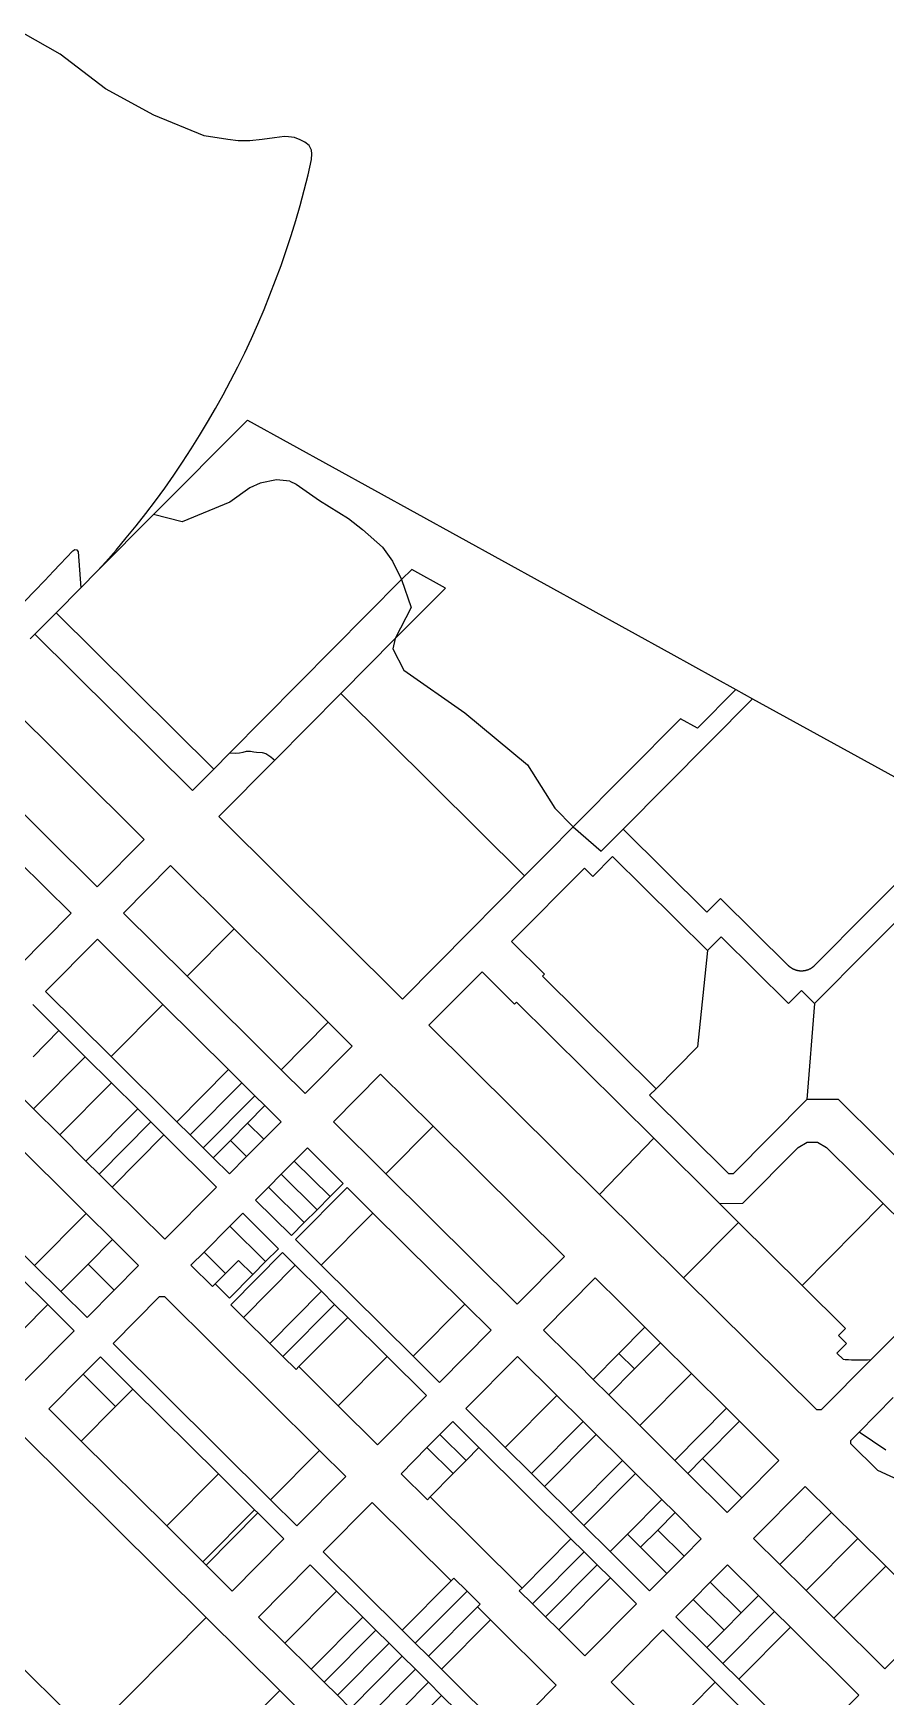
# Model space of a CAD drawing. Header units: inches. Extents: x 486468 to 494399, y 5455955 to 5460553.
# Drawn here: x 490080 to 490544, y 5459633 to 5460537 of the extents above; entities that cross this region are included whole.
import ezdxf

# ---------------------------------------------------------------- set-up
doc = ezdxf.new("R2010")
doc.units = ezdxf.units.IN
doc.header["$MEASUREMENT"] = 0
doc.layers.add('ParcelLines', color=10, linetype='Continuous')

msp = doc.modelspace()

# ---------------------------------------------------------------- linework, layer by layer
at = {"layer": 'ParcelLines', "color": 1}
for p, q in [((490145.845, 5460275.857), (490196.838, 5460327.165)), ((490196.838, 5460327.165), (490427.007, 5460200.116)), ((490203.753, 5460292.825), (490198.141, 5460290.319)), ((490212.564, 5460294.692), (490203.753, 5460292.825)), ((490219.906, 5460293.919), (490212.564, 5460294.692)), ((490219.906, 5460293.919), (490223.252, 5460292.366)), ((490223.252, 5460292.366), (490236.014, 5460283.473)), ((490198.141, 5460290.319), (490187.306, 5460282.493)), ((490236.014, 5460283.473), (490251.678, 5460273.526)), ((490145.845, 5460275.857), (490115.35, 5460245.072)), ((490161.295, 5460271.841), (490145.845, 5460275.857)), ((490187.306, 5460282.493), (490161.295, 5460271.841)), ((490251.678, 5460273.526), (490259.288, 5460267.568)), ((490259.288, 5460267.568), (490270.214, 5460258.015)), ((490270.214, 5460258.015), (490275.662, 5460250.445)), ((490275.662, 5460250.445), (490280.594, 5460240.439)), ((490115.35, 5460245.072), (490106.235, 5460235.871)), ((490280.594, 5460240.439), (490187.209, 5460146.169)), ((490286.237, 5460245.964), (490280.594, 5460240.439)), ((490280.594, 5460240.439), (490285.792, 5460225.148)), ((490304.487, 5460235.814), (490286.237, 5460245.964)), ((490106.235, 5460235.871), (490092.84, 5460222.349)), ((490277.171, 5460208.41), (490304.487, 5460235.814)), ((490081.298, 5460210.697), (490092.84, 5460222.349)), ((490092.84, 5460222.349), (490178.467, 5460137.344)), ((490285.792, 5460225.148), (490277.171, 5460208.41)), ((490081.298, 5460210.697), (490078.725, 5460208.099)), ((490166.925, 5460125.691), (490081.298, 5460210.697)), ((490247.546, 5460178.505), (490277.171, 5460208.41)), ((490277.171, 5460208.41), (490275.8, 5460202.777)), ((490275.8, 5460202.777), (490281.843, 5460191.073)), ((490427.007, 5460200.116), (490462.237, 5460180.668)), ((490281.843, 5460191.073), (490314.952, 5460167.918)), ((490062.238, 5460177.011), (490140.685, 5460099.057)), ((490211.647, 5460142.265), (490247.546, 5460178.505)), ((490247.546, 5460178.505), (490347.484, 5460079.299)), ((490471.387, 5460175.618), (490401.082, 5460104.649)), ((490462.237, 5460180.668), (490441.387, 5460159.615)), ((490462.237, 5460180.668), (490471.387, 5460175.618)), ((490471.387, 5460175.618), (490572.173, 5460120.121)), ((490314.952, 5460167.918), (490349.073, 5460139.708)), ((490432.237, 5460164.665), (490373.879, 5460105.944)), ((490441.387, 5460159.615), (490432.237, 5460164.665)), ((490036.639, 5460151.16), (490115.086, 5460073.257)), ((490187.209, 5460146.169), (490178.467, 5460137.344)), ((490181.199, 5460111.529), (490211.647, 5460142.265)), ((490349.073, 5460139.708), (490363.957, 5460116.041)), ((490178.467, 5460137.344), (490166.925, 5460125.691)), ((490281.136, 5460012.322), (490181.199, 5460111.529)), ((490363.957, 5460116.041), (490373.879, 5460105.944)), ((490373.879, 5460105.944), (490389.05, 5460092.679)), ((490401.082, 5460104.649), (490389.05, 5460092.679)), ((490401.082, 5460104.649), (490446.531, 5460059.533)), ((490115.086, 5460073.257), (490140.685, 5460099.057)), ((490505.05, 5460030.48), (490568.238, 5460094.267)), ((490072.417, 5460087.278), (490100.936, 5460058.956)), ((490129.385, 5460059.056), (490154.935, 5460084.906)), ((490154.935, 5460084.906), (490189.553, 5460050.548)), ((490384.517, 5460078.979), (490395.28, 5460089.844)), ((490395.28, 5460089.844), (490446.878, 5460038.624)), ((490505.111, 5460009.839), (490584.64, 5460090.123)), ((490347.484, 5460079.299), (490318.018, 5460049.553)), ((490379.96, 5460083.503), (490340.422, 5460043.591)), ((490384.517, 5460078.979), (490379.96, 5460083.503)), ((490446.531, 5460059.533), (490453.999, 5460067.056)), ((490453.999, 5460067.056), (490490.901, 5460030.419)), ((490100.936, 5460058.956), (490072.886, 5460030.606)), ((490129.385, 5460059.056), (490163.968, 5460024.699)), ((490189.553, 5460050.548), (490163.968, 5460024.699)), ((490189.553, 5460050.548), (490240.782, 5459999.704)), ((490318.018, 5460049.553), (490281.136, 5460012.322)), ((490115.235, 5460044.806), (490087.136, 5460016.455)), ((490150.904, 5460009.374), (490115.235, 5460044.806)), ((490340.422, 5460043.591), (490358.25, 5460025.893)), ((490446.878, 5460038.624), (490454.346, 5460046.147)), ((490454.346, 5460046.147), (490490.957, 5460009.8)), ((490446.878, 5460038.624), (490441.441, 5459986.246)), ((490163.968, 5460024.699), (490215.141, 5459973.863)), ((490324.328, 5460027.173), (490295.483, 5459998.056)), ((490324.328, 5460027.173), (490342.07, 5460009.56)), ((490358.25, 5460025.893), (490357.195, 5460024.827)), ((490357.195, 5460024.827), (490418.939, 5459963.535)), ((490087.136, 5460016.455), (490122.825, 5459980.993)), ((490490.957, 5460009.8), (490498.002, 5460016.897)), ((490498.002, 5460016.897), (490505.111, 5460009.839)), ((490080.086, 5460009.305), (490094.356, 5459995.124)), ((490122.825, 5459980.993), (490150.904, 5460009.374)), ((490186.592, 5459973.912), (490150.904, 5460009.374)), ((490342.07, 5460009.56), (490343.125, 5460010.625)), ((490343.125, 5460010.625), (490417.682, 5459936.612)), ((490505.111, 5460009.839), (490500.937, 5459957.639)), ((490080.296, 5459980.944), (490094.356, 5459995.124)), ((490094.356, 5459995.124), (490108.595, 5459980.964)), ((490240.782, 5459999.704), (490215.141, 5459973.863)), ((490240.782, 5459999.704), (490253.832, 5459986.754)), ((490295.483, 5459998.056), (490388.184, 5459906.032)), ((490228.231, 5459960.853), (490253.832, 5459986.754)), ((490418.939, 5459963.535), (490441.441, 5459986.246)), ((490108.595, 5459980.964), (490080.526, 5459952.583)), ((490108.595, 5459980.964), (490122.885, 5459966.753)), ((490122.825, 5459980.993), (490158.493, 5459945.562)), ((490080.526, 5459952.583), (490066.256, 5459966.774)), ((490094.785, 5459938.403), (490122.885, 5459966.753)), ((490122.885, 5459966.753), (490137.154, 5459952.572)), ((490186.592, 5459973.912), (490158.493, 5459945.562)), ((490165.643, 5459938.461), (490193.741, 5459966.812)), ((490193.741, 5459966.812), (490186.592, 5459973.912)), ((490200.861, 5459959.731), (490193.741, 5459966.812)), ((490215.141, 5459973.863), (490228.231, 5459960.853)), ((490243.531, 5459945.603), (490269.132, 5459971.504)), ((490269.132, 5459971.504), (490297.682, 5459943.154)), ((490200.861, 5459959.731), (490172.782, 5459931.351)), ((490206.281, 5459954.351), (490200.861, 5459959.731)), ((490415.421, 5459959.984), (490418.939, 5459963.535)), ((490415.421, 5459959.984), (490458.358, 5459917.361)), ((490500.937, 5459957.639), (490461.082, 5459917.407)), ((490518.037, 5459957.702), (490500.937, 5459957.639)), ((490518.037, 5459957.702), (490599.792, 5459876.544)), ((490094.785, 5459938.403), (490080.526, 5459952.583)), ((490137.154, 5459952.572), (490109.054, 5459924.222)), ((490137.154, 5459952.572), (490144.274, 5459945.492)), ((490196.902, 5459944.881), (490206.281, 5459954.351)), ((490215.131, 5459945.552), (490206.281, 5459954.351)), ((490116.174, 5459917.142), (490144.274, 5459945.492)), ((490144.274, 5459945.492), (490151.423, 5459938.392)), ((490158.493, 5459945.562), (490165.643, 5459938.461)), ((490187.542, 5459935.441), (490196.902, 5459944.881)), ((490196.902, 5459944.881), (490205.772, 5459936.111)), ((490205.772, 5459936.111), (490215.131, 5459945.552)), ((490272.061, 5459917.283), (490243.531, 5459945.603)), ((490272.061, 5459917.283), (490297.682, 5459943.154)), ((490297.682, 5459943.154), (490369.07, 5459872.32)), ((490109.174, 5459895.741), (490066.376, 5459938.293)), ((490109.054, 5459924.222), (490094.785, 5459938.403)), ((490151.423, 5459938.392), (490123.324, 5459910.041)), ((490151.423, 5459938.392), (490179.932, 5459910.05)), ((490165.643, 5459938.461), (490172.782, 5459931.351)), ((490172.782, 5459931.351), (490178.182, 5459926.001)), ((490178.182, 5459926.001), (490187.542, 5459935.441)), ((490196.392, 5459926.64), (490187.542, 5459935.441)), ((490196.392, 5459926.64), (490205.772, 5459936.111)), ((490229.381, 5459931.352), (490222.291, 5459924.191)), ((490248.831, 5459912.002), (490229.381, 5459931.352)), ((490388.184, 5459906.032), (490417.682, 5459936.612)), ((490417.682, 5459936.612), (490453.352, 5459901.201)), ((490466.153, 5459901.247), (490496.169, 5459931.548)), ((490496.169, 5459931.548), (490501.106, 5459934.4)), ((490501.106, 5459934.4), (490506.758, 5459934.425)), ((490506.758, 5459934.425), (490511.656, 5459931.64)), ((490511.656, 5459931.64), (490542.375, 5459901.145)), ((490116.174, 5459917.142), (490109.054, 5459924.222)), ((490178.182, 5459926.001), (490187.032, 5459917.2)), ((490187.032, 5459917.2), (490196.392, 5459926.64)), ((490222.291, 5459924.191), (490215.221, 5459917.06)), ((490241.761, 5459904.871), (490222.291, 5459924.191)), ((490123.324, 5459910.041), (490116.174, 5459917.142)), ((490215.221, 5459917.06), (490208.251, 5459910.03)), ((490215.221, 5459917.06), (490234.681, 5459897.751)), ((490343.431, 5459846.453), (490272.061, 5459917.283)), ((490458.358, 5459917.361), (490461.082, 5459917.407)), ((490038.286, 5459909.953), (490081.084, 5459867.451)), ((490151.832, 5459881.7), (490123.324, 5459910.041)), ((490179.932, 5459910.05), (490151.832, 5459881.7)), ((490208.251, 5459910.03), (490201.281, 5459902.999)), ((490227.711, 5459890.719), (490208.251, 5459910.03)), ((490222.93, 5459881.549), (490250.981, 5459909.852)), ((490234.681, 5459897.751), (490241.761, 5459904.871)), ((490241.761, 5459904.871), (490248.831, 5459912.002)), ((490250.981, 5459909.852), (490265.03, 5459895.902)), ((490388.184, 5459906.032), (490433.888, 5459860.663)), ((490081.084, 5459867.451), (490109.174, 5459895.741)), ((490123.413, 5459881.58), (490109.174, 5459895.741)), ((490187.251, 5459888.829), (490194.231, 5459895.849)), ((490194.231, 5459895.849), (490213.68, 5459876.549)), ((490201.281, 5459902.999), (490220.731, 5459883.699)), ((490227.711, 5459890.719), (490234.681, 5459897.751)), ((490265.03, 5459895.902), (490236.98, 5459867.6)), ((490265.03, 5459895.902), (490315.002, 5459846.322)), ((490453.352, 5459901.201), (490466.153, 5459901.247)), ((490453.352, 5459901.201), (490463.753, 5459890.876)), ((490498.317, 5459856.567), (490542.375, 5459901.145)), ((490542.375, 5459901.145), (490581.408, 5459862.397)), ((490173.231, 5459874.699), (490187.251, 5459888.829)), ((490187.251, 5459888.829), (490206.71, 5459869.518)), ((490220.731, 5459883.699), (490227.711, 5459890.719)), ((490433.888, 5459860.663), (490463.753, 5459890.876)), ((490463.753, 5459890.876), (490498.317, 5459856.567)), ((490123.413, 5459881.58), (490110.153, 5459868.18)), ((490137.682, 5459867.4), (490123.413, 5459881.58)), ((490213.68, 5459876.549), (490206.71, 5459869.518)), ((490236.98, 5459867.6), (490222.93, 5459881.549)), ((490081.084, 5459867.451), (490095.384, 5459853.25)), ((490110.153, 5459868.18), (490095.384, 5459853.25)), ((490124.413, 5459854.02), (490110.153, 5459868.18)), ((490124.413, 5459854.02), (490137.682, 5459867.4)), ((490166.131, 5459867.549), (490173.231, 5459874.699)), ((490177.811, 5459855.929), (490166.131, 5459867.549)), ((490184.901, 5459863.069), (490173.231, 5459874.699)), ((490191.981, 5459870.199), (490184.901, 5459863.069)), ((490215.83, 5459874.399), (490187.781, 5459846.049)), ((490199.74, 5459862.488), (490191.981, 5459870.199)), ((490222.76, 5459867.53), (490194.681, 5459839.198)), ((490206.71, 5459869.518), (490199.74, 5459862.488)), ((490222.76, 5459867.53), (490215.83, 5459874.399)), ((490237.041, 5459853.36), (490222.76, 5459867.53)), ((490286.951, 5459818.021), (490236.98, 5459867.6)), ((490369.07, 5459872.32), (490343.431, 5459846.453)), ((490088.284, 5459846.15), (490074.035, 5459860.301)), ((490184.901, 5459863.069), (490179.314, 5459857.443)), ((490199.74, 5459862.488), (490187.082, 5459849.715)), ((490357.731, 5459832.303), (490385.832, 5459860.654)), ((490433.888, 5459860.663), (490506.064, 5459789.016)), ((490581.408, 5459862.397), (490535.666, 5459816.116)), ((490095.384, 5459853.25), (490109.634, 5459839.1)), ((490109.634, 5459839.1), (490124.413, 5459854.02)), ((490123.807, 5459825.023), (490149.071, 5459850.52)), ((490149.071, 5459850.52), (490151.708, 5459850.531)), ((490236.025, 5459766.86), (490151.708, 5459850.531)), ((490177.811, 5459855.929), (490179.314, 5459857.443)), ((490187.082, 5459849.715), (490179.314, 5459857.443)), ((490208.96, 5459825.019), (490237.041, 5459853.36)), ((490244.161, 5459846.28), (490237.041, 5459853.36)), ((490498.317, 5459856.567), (490521.899, 5459833.158)), ((490060.236, 5459817.801), (490088.284, 5459846.15)), ((490102.584, 5459831.95), (490088.284, 5459846.15)), ((490187.781, 5459846.049), (490194.681, 5459839.198)), ((490244.161, 5459846.28), (490216.08, 5459817.949)), ((490251.321, 5459839.19), (490244.161, 5459846.28)), ((490286.951, 5459818.021), (490315.002, 5459846.322)), ((490315.002, 5459846.322), (490329.282, 5459832.152)), ((490074.485, 5459803.651), (490102.584, 5459831.95)), ((490194.681, 5459839.198), (490208.96, 5459825.019)), ((490224.73, 5459812.399), (490251.321, 5459839.19)), ((490272.721, 5459817.941), (490251.321, 5459839.19)), ((490329.282, 5459832.152), (490301.232, 5459803.851)), ((490398.682, 5459819.504), (490412.852, 5459833.825)), ((490412.852, 5459833.825), (490421.302, 5459825.425)), ((490521.899, 5459833.158), (490518.124, 5459829.356)), ((490123.807, 5459825.023), (490209.416, 5459740.035)), ((490208.96, 5459825.019), (490216.08, 5459817.949)), ((490421.302, 5459825.425), (490407.132, 5459811.154)), ((490421.302, 5459825.425), (490438.163, 5459808.685)), ((490522.453, 5459825.058), (490517.212, 5459819.779)), ((490518.124, 5459829.356), (490522.453, 5459825.058)), ((490116.883, 5459817.8), (490107.454, 5459808.28)), ((490134.593, 5459800.209), (490116.883, 5459817.8)), ((490216.08, 5459817.949), (490223.23, 5459810.849)), ((490272.721, 5459817.941), (490246.171, 5459791.14)), ((490294.131, 5459796.701), (490272.721, 5459817.941)), ((490301.232, 5459803.851), (490286.951, 5459818.021)), ((490315.482, 5459789.702), (490343.582, 5459818.003)), ((490343.582, 5459818.003), (490364.983, 5459796.753)), ((490384.783, 5459805.454), (490398.682, 5459819.504)), ((490407.132, 5459811.154), (490398.682, 5459819.504)), ((490535.666, 5459816.116), (490508.89, 5459789.029)), ((490517.212, 5459819.779), (490520.804, 5459816.213)), ((490107.454, 5459808.28), (490088.785, 5459789.45)), ((490107.454, 5459808.28), (490125.153, 5459790.679)), ((490223.23, 5459810.849), (490224.73, 5459812.399)), ((490224.73, 5459812.399), (490246.171, 5459791.14)), ((490393.183, 5459797.104), (490384.783, 5459805.454)), ((490407.132, 5459811.154), (490393.183, 5459797.104)), ((490410.063, 5459780.334), (490438.163, 5459808.685)), ((490438.163, 5459808.685), (490457.183, 5459789.805)), ((490134.593, 5459800.209), (490125.153, 5459790.679)), ((490181.032, 5459754.099), (490134.593, 5459800.209)), ((490267.581, 5459769.9), (490294.131, 5459796.701)), ((490336.922, 5459768.442), (490364.983, 5459796.753)), ((490364.983, 5459796.753), (490379.263, 5459782.583)), ((490410.063, 5459780.334), (490393.183, 5459797.104)), ((490529.254, 5459776.787), (490547.864, 5459795.578)), ((490088.785, 5459789.45), (490106.494, 5459771.86)), ((490125.153, 5459790.679), (490106.494, 5459771.86)), ((490246.171, 5459791.14), (490267.581, 5459769.9)), ((490336.922, 5459768.442), (490315.482, 5459789.702)), ((490457.183, 5459789.805), (490429.083, 5459761.454)), ((490457.183, 5459789.805), (490464.333, 5459782.705)), ((490506.064, 5459789.016), (490508.89, 5459789.029)), ((490308.432, 5459782.551), (490301.392, 5459775.441)), ((490322.682, 5459768.402), (490308.432, 5459782.551)), ((490351.202, 5459754.272), (490379.263, 5459782.583)), ((490379.263, 5459782.583), (490386.393, 5459775.513)), ((490429.083, 5459761.454), (490410.063, 5459780.334)), ((490444.173, 5459762.365), (490464.333, 5459782.705)), ((490464.333, 5459782.705), (490485.733, 5459761.456)), ((490524.534, 5459772.017), (490529.254, 5459776.787)), ((490543.784, 5459766.907), (490529.254, 5459776.787)), ((490174.452, 5459676.069), (490074.635, 5459775.2)), ((490106.494, 5459771.86), (490152.933, 5459725.75)), ((490294.392, 5459768.391), (490280.331, 5459754.201)), ((490301.392, 5459775.441), (490294.392, 5459768.391)), ((490308.652, 5459754.221), (490294.392, 5459768.391)), ((490301.392, 5459775.441), (490315.672, 5459761.311)), ((490315.672, 5459761.311), (490322.682, 5459768.402)), ((490322.682, 5459768.402), (490372.643, 5459718.823)), ((490351.202, 5459754.272), (490336.922, 5459768.442)), ((490386.393, 5459775.513), (490358.332, 5459747.202)), ((490386.393, 5459775.513), (490400.673, 5459761.344)), ((490524.534, 5459772.017), (490524.544, 5459770.607)), ((490539.434, 5459755.907), (490524.544, 5459770.607)), ((490209.416, 5459740.035), (490236.025, 5459766.86)), ((490250.338, 5459752.657), (490236.025, 5459766.86)), ((490308.652, 5459754.221), (490315.672, 5459761.311)), ((490372.613, 5459733.033), (490400.673, 5459761.344)), ((490400.673, 5459761.344), (490407.823, 5459754.244)), ((490436.232, 5459754.355), (490429.083, 5459761.454)), ((490436.232, 5459754.355), (490444.173, 5459762.365)), ((490465.573, 5459741.115), (490444.173, 5459762.365)), ((490485.733, 5459761.456), (490465.573, 5459741.115)), ((490152.933, 5459725.75), (490181.032, 5459754.099)), ((490200.671, 5459734.589), (490181.032, 5459754.099)), ((490223.744, 5459725.811), (490250.338, 5459752.657)), ((490280.331, 5459754.201), (490294.622, 5459740.041)), ((490296.152, 5459741.561), (490308.652, 5459754.221)), ((490358.332, 5459747.202), (490351.202, 5459754.272)), ((490407.823, 5459754.244), (490379.743, 5459725.963)), ((490407.823, 5459754.244), (490422.073, 5459740.094)), ((490457.633, 5459733.105), (490436.232, 5459754.355)), ((490557.284, 5459747.858), (490539.434, 5459755.907)), ((490294.622, 5459740.041), (490296.152, 5459741.561)), ((490296.152, 5459741.561), (490346.092, 5459692.022)), ((490358.332, 5459747.202), (490372.613, 5459733.033)), ((490465.573, 5459741.115), (490457.633, 5459733.105)), ((490471.883, 5459718.955), (490500.033, 5459747.306)), ((490500.033, 5459747.306), (490514.303, 5459733.136)), ((490200.671, 5459734.589), (490172.572, 5459706.239)), ((490174.332, 5459704.499), (490202.431, 5459732.849)), ((490202.431, 5459732.849), (490200.671, 5459734.589)), ((490216.681, 5459718.699), (490202.431, 5459732.849)), ((490209.416, 5459740.035), (490223.744, 5459725.811)), ((490264.63, 5459738.485), (490238.031, 5459711.649)), ((490264.63, 5459738.485), (490307.524, 5459695.93)), ((490379.743, 5459725.963), (490372.613, 5459733.033)), ((490403.363, 5459721.223), (490422.073, 5459740.094)), ((490429.233, 5459733.004), (490419.853, 5459723.574)), ((490422.073, 5459740.094), (490429.233, 5459733.004)), ((490429.233, 5459733.004), (490443.483, 5459718.854)), ((490486.183, 5459704.755), (490514.303, 5459733.136)), ((490514.303, 5459733.136), (490528.584, 5459718.957)), ((490152.933, 5459725.75), (490172.572, 5459706.239)), ((490394.023, 5459711.793), (490379.743, 5459725.963)), ((490419.853, 5459723.574), (490410.483, 5459714.154)), ((490434.123, 5459709.414), (490419.853, 5459723.574)), ((490188.582, 5459690.349), (490216.681, 5459718.699)), ((490346.092, 5459692.022), (490372.643, 5459718.823)), ((490379.793, 5459711.723), (490372.643, 5459718.823)), ((490394.023, 5459711.793), (490403.363, 5459721.223)), ((490403.363, 5459721.223), (490410.483, 5459714.154)), ((490443.483, 5459718.854), (490434.123, 5459709.414)), ((490486.183, 5459704.755), (490471.883, 5459718.955)), ((490528.584, 5459718.957), (490500.433, 5459690.606)), ((490528.584, 5459718.957), (490543.734, 5459703.907)), ((490011.39, 5459711.401), (490111.197, 5459612.26)), ((490172.572, 5459706.239), (490174.332, 5459704.499)), ((490174.332, 5459704.499), (490188.582, 5459690.349)), ((490202.881, 5459676.198), (490230.981, 5459704.549)), ((490230.981, 5459704.549), (490245.251, 5459690.379)), ((490238.031, 5459711.649), (490280.922, 5459669.09)), ((490379.793, 5459711.723), (490351.732, 5459683.402)), ((490358.892, 5459676.312), (490386.923, 5459704.643)), ((490386.923, 5459704.643), (490379.793, 5459711.723)), ((490394.083, 5459697.553), (490386.923, 5459704.643)), ((490415.433, 5459690.553), (490394.023, 5459711.793)), ((490434.123, 5459709.414), (490424.763, 5459699.974)), ((490448.374, 5459695.214), (490457.734, 5459704.655)), ((490457.734, 5459704.655), (490474.604, 5459687.925)), ((490500.433, 5459690.606), (490486.183, 5459704.755)), ((490307.524, 5459695.93), (490280.922, 5459669.09)), ((490309.022, 5459697.441), (490307.524, 5459695.93)), ((490316.172, 5459690.341), (490309.022, 5459697.441)), ((490394.083, 5459697.553), (490365.993, 5459669.262)), ((490408.333, 5459683.403), (490394.083, 5459697.553)), ((490424.763, 5459699.974), (490415.433, 5459690.553)), ((490439.043, 5459685.794), (490448.374, 5459695.214)), ((490465.224, 5459678.465), (490448.374, 5459695.214)), ((490515.583, 5459675.556), (490543.734, 5459703.907)), ((490543.734, 5459703.907), (490571.434, 5459676.407)), ((490245.251, 5459690.379), (490217.151, 5459662.028)), ((490245.251, 5459690.379), (490259.551, 5459676.18)), ((490288.072, 5459661.99), (490316.172, 5459690.341)), ((490323.332, 5459683.251), (490316.172, 5459690.341)), ((490344.582, 5459690.502), (490346.092, 5459692.022)), ((490344.582, 5459690.502), (490351.732, 5459683.402)), ((490474.604, 5459687.925), (490465.224, 5459678.465)), ((490474.604, 5459687.925), (490483.284, 5459679.305)), ((490515.583, 5459675.556), (490500.433, 5459690.606)), ((490321.828, 5459681.739), (490295.172, 5459654.94)), ((490323.332, 5459683.251), (490321.828, 5459681.739)), ((490328.982, 5459674.651), (490321.828, 5459681.739)), ((490351.732, 5459683.402), (490358.892, 5459676.312)), ((490380.283, 5459655.102), (490408.333, 5459683.403)), ((490429.683, 5459676.354), (490439.043, 5459685.794)), ((490439.043, 5459685.794), (490455.894, 5459669.044)), ((490455.193, 5459651.014), (490483.284, 5459679.305)), ((490465.224, 5459678.465), (490455.894, 5459669.044)), ((490483.284, 5459679.305), (490491.914, 5459670.735)), ((490174.452, 5459676.069), (490111.197, 5459612.26)), ((490214.491, 5459636.308), (490174.452, 5459676.069)), ((490217.151, 5459662.028), (490202.881, 5459676.198)), ((490231.431, 5459647.849), (490259.551, 5459676.18)), ((490266.681, 5459669.1), (490238.581, 5459640.749)), ((490259.551, 5459676.18), (490266.681, 5459669.1)), ((490266.681, 5459669.1), (490273.832, 5459662)), ((490280.922, 5459669.09), (490288.072, 5459661.99)), ((490328.982, 5459674.651), (490302.322, 5459647.84)), ((490364.683, 5459639.202), (490328.982, 5459674.651)), ((490358.892, 5459676.312), (490365.993, 5459669.262)), ((490365.993, 5459669.262), (490380.283, 5459655.102)), ((490422.583, 5459669.203), (490394.533, 5459640.903)), ((490451.133, 5459640.854), (490422.583, 5459669.203)), ((490446.543, 5459659.614), (490429.683, 5459676.354)), ((490455.894, 5459669.044), (490446.543, 5459659.614)), ((490491.914, 5459670.735), (490463.854, 5459642.424)), ((490491.914, 5459670.735), (490529.133, 5459633.806)), ((490543.283, 5459648.056), (490515.583, 5459675.556)), ((490571.434, 5459676.407), (490543.283, 5459648.056)), ((490231.431, 5459647.849), (490217.151, 5459662.028)), ((490245.701, 5459633.679), (490273.832, 5459662)), ((490273.832, 5459662), (490280.982, 5459654.9)), ((490288.072, 5459661.99), (490295.172, 5459654.94)), ((490455.193, 5459651.014), (490446.543, 5459659.614)), ((490280.982, 5459654.9), (490252.831, 5459626.599)), ((490280.982, 5459654.9), (490288.102, 5459647.83)), ((490295.172, 5459654.94), (490302.322, 5459647.84)), ((490463.854, 5459642.424), (490455.193, 5459651.014)), ((490238.581, 5459640.749), (490231.431, 5459647.849)), ((490259.981, 5459619.499), (490288.102, 5459647.83)), ((490288.102, 5459647.83), (490295.232, 5459640.75)), ((490302.322, 5459647.84), (490338.032, 5459612.401)), ((490394.533, 5459640.903), (490423.083, 5459612.553)), ((490451.133, 5459640.854), (490424.566, 5459614.086)), ((490479.664, 5459612.524), (490451.133, 5459640.854)), ((490501.034, 5459605.505), (490463.854, 5459642.424)), ((490151.105, 5459572.619), (490214.491, 5459636.308)), ((490240.631, 5459610.349), (490214.491, 5459636.308)), ((490245.701, 5459633.679), (490238.581, 5459640.749)), ((490252.831, 5459626.599), (490245.701, 5459633.679)), ((490295.232, 5459640.75), (490267.132, 5459612.399)), ((490274.252, 5459605.329), (490302.382, 5459633.65)), ((490295.232, 5459640.75), (490302.382, 5459633.65)), ((490302.382, 5459633.65), (490311.042, 5459625.06)), ((490338.032, 5459612.401), (490364.683, 5459639.202)), ((490529.133, 5459633.806), (490501.034, 5459605.505))]:
    msp.add_line(p, q, dxfattribs=at)
for points in [[(490115.35, 5460245.072), (490119.792, 5460250.009), (490125.421, 5460256.464), (490130.936, 5460263.016), (490136.336, 5460269.664), (490141.619, 5460276.404), (490146.784, 5460283.235), (490151.828, 5460290.155), (490156.75, 5460297.163), (490161.55, 5460304.255), (490166.226, 5460311.431), (490170.776, 5460318.686), (490175.198, 5460326.02), (490179.491, 5460333.429), (490183.655, 5460340.913), (490187.688, 5460348.468), (490191.587, 5460356.093), (490195.355, 5460363.784), (490198.986, 5460371.54), (490202.482, 5460379.358), (490205.84, 5460387.236), (490209.061, 5460395.171), (490212.143, 5460403.161), (490215.084, 5460411.204), (490217.886, 5460419.298), (490220.546, 5460427.438), (490223.062, 5460435.624), (490225.436, 5460443.853), (490227.665, 5460452.122), (490229.751, 5460460.428), (490231.691, 5460468.77), (490231.909, 5460471.921), (490231.564, 5460473.988), (490230.357, 5460476.4), (490227.945, 5460478.238), (490225.419, 5460479.559), (490222.433, 5460480.707), (490219.102, 5460481.224), (490216.917, 5460481.3), (490211.466, 5460480.601), (490204.757, 5460479.623), (490198.048, 5460479.064), (490191.758, 5460479.064), (490186.168, 5460479.623), (490173.291, 5460481.77), (490145.962, 5460492.861), (490119.592, 5460507.171), (490094.952, 5460526.172), (490074.892, 5460537.473)], [(490066.889, 5460219.812), (490075.959, 5460228.832), (490081.039, 5460234.062), (490086.599, 5460239.912), (490091.489, 5460245.062), (490095.039, 5460248.792), (490101.989, 5460256.063)], [(490101.989, 5460256.063), (490103.039, 5460256.763), (490104.139, 5460256.663), (490104.739, 5460255.513), (490106.235, 5460235.871)], [(490187.209, 5460146.169), (490190.188, 5460145.926), (490192.423, 5460146.145), (490194.57, 5460146.539), (490196.367, 5460147.021), (490198.426, 5460147.065), (490200.267, 5460146.802), (490201.776, 5460146.588), (490204.78, 5460146.277), (490206.796, 5460145.75), (490208.374, 5460144.786), (490209.557, 5460143.997), (490210.872, 5460142.857), (490211.647, 5460142.265)], [(490373.879, 5460105.944), (490360.326, 5460092.111), (490358.185, 5460089.951), (490347.484, 5460079.299)], [(490505.05, 5460030.48), (490504.926, 5460030.357), (490504.8, 5460030.236), (490504.672, 5460030.118), (490504.542, 5460030.002), (490504.41, 5460029.888), (490504.276, 5460029.776), (490504.14, 5460029.667), (490504.002, 5460029.56), (490503.862, 5460029.455), (490503.721, 5460029.353), (490503.578, 5460029.254), (490503.433, 5460029.157), (490503.286, 5460029.062), (490503.138, 5460028.97), (490502.988, 5460028.88), (490502.836, 5460028.793), (490502.684, 5460028.709), (490502.529, 5460028.628), (490502.373, 5460028.549), (490502.216, 5460028.473), (490502.058, 5460028.4), (490501.898, 5460028.33), (490501.738, 5460028.262), (490501.576, 5460028.198), (490501.412, 5460028.136), (490501.248, 5460028.077), (490501.083, 5460028.02), (490500.917, 5460027.967), (490500.75, 5460027.917), (490500.582, 5460027.869), (490500.413, 5460027.824), (490500.244, 5460027.782), (490500.074, 5460027.743), (490499.903, 5460027.708), (490499.732, 5460027.675), (490499.56, 5460027.645), (490499.387, 5460027.619), (490499.215, 5460027.595), (490499.041, 5460027.575), (490498.868, 5460027.557), (490498.694, 5460027.542), (490498.52, 5460027.531), (490498.346, 5460027.522), (490498.171, 5460027.517), (490497.997, 5460027.514), (490497.822, 5460027.515), (490497.648, 5460027.519), (490497.474, 5460027.525), (490497.299, 5460027.535), (490497.125, 5460027.548), (490496.952, 5460027.564), (490496.778, 5460027.583), (490496.605, 5460027.605), (490496.432, 5460027.63), (490496.26, 5460027.657), (490496.089, 5460027.688), (490495.917, 5460027.722), (490495.747, 5460027.759), (490495.577, 5460027.799), (490495.408, 5460027.842), (490495.24, 5460027.888), (490495.072, 5460027.936), (490494.905, 5460027.988), (490494.74, 5460028.043), (490494.575, 5460028.1), (490494.411, 5460028.16), (490494.249, 5460028.223), (490494.087, 5460028.289), (490493.927, 5460028.358), (490493.768, 5460028.43), (490493.61, 5460028.504), (490493.453, 5460028.581), (490493.298, 5460028.661), (490493.144, 5460028.743), (490492.992, 5460028.828), (490492.841, 5460028.916), (490492.692, 5460029.006), (490492.544, 5460029.099), (490492.399, 5460029.195), (490492.254, 5460029.293), (490492.112, 5460029.394), (490491.971, 5460029.497), (490491.832, 5460029.602), (490491.695, 5460029.71), (490491.56, 5460029.82), (490491.427, 5460029.933), (490491.295, 5460030.048), (490491.166, 5460030.165), (490491.039, 5460030.285), (490490.914, 5460030.406), (490490.901, 5460030.419)], [(490385.832, 5459860.654), (490400.112, 5459846.484), (490404.452, 5459842.174), (490412.852, 5459833.825)], [(490384.783, 5459805.454), (490376.323, 5459813.843), (490372.033, 5459818.103), (490357.731, 5459832.303)], [(490535.666, 5459816.116), (490533.924, 5459816.013), (490532.181, 5459815.94), (490530.437, 5459815.898), (490528.693, 5459815.886), (490526.948, 5459815.905), (490525.204, 5459815.954), (490523.462, 5459816.033), (490521.72, 5459816.143), (490520.804, 5459816.213)], [(490410.483, 5459714.154), (490424.633, 5459700.104), (490424.763, 5459699.974)]]:
    msp.add_lwpolyline(points, dxfattribs=at)

doc.saveas('drawing.dxf')
